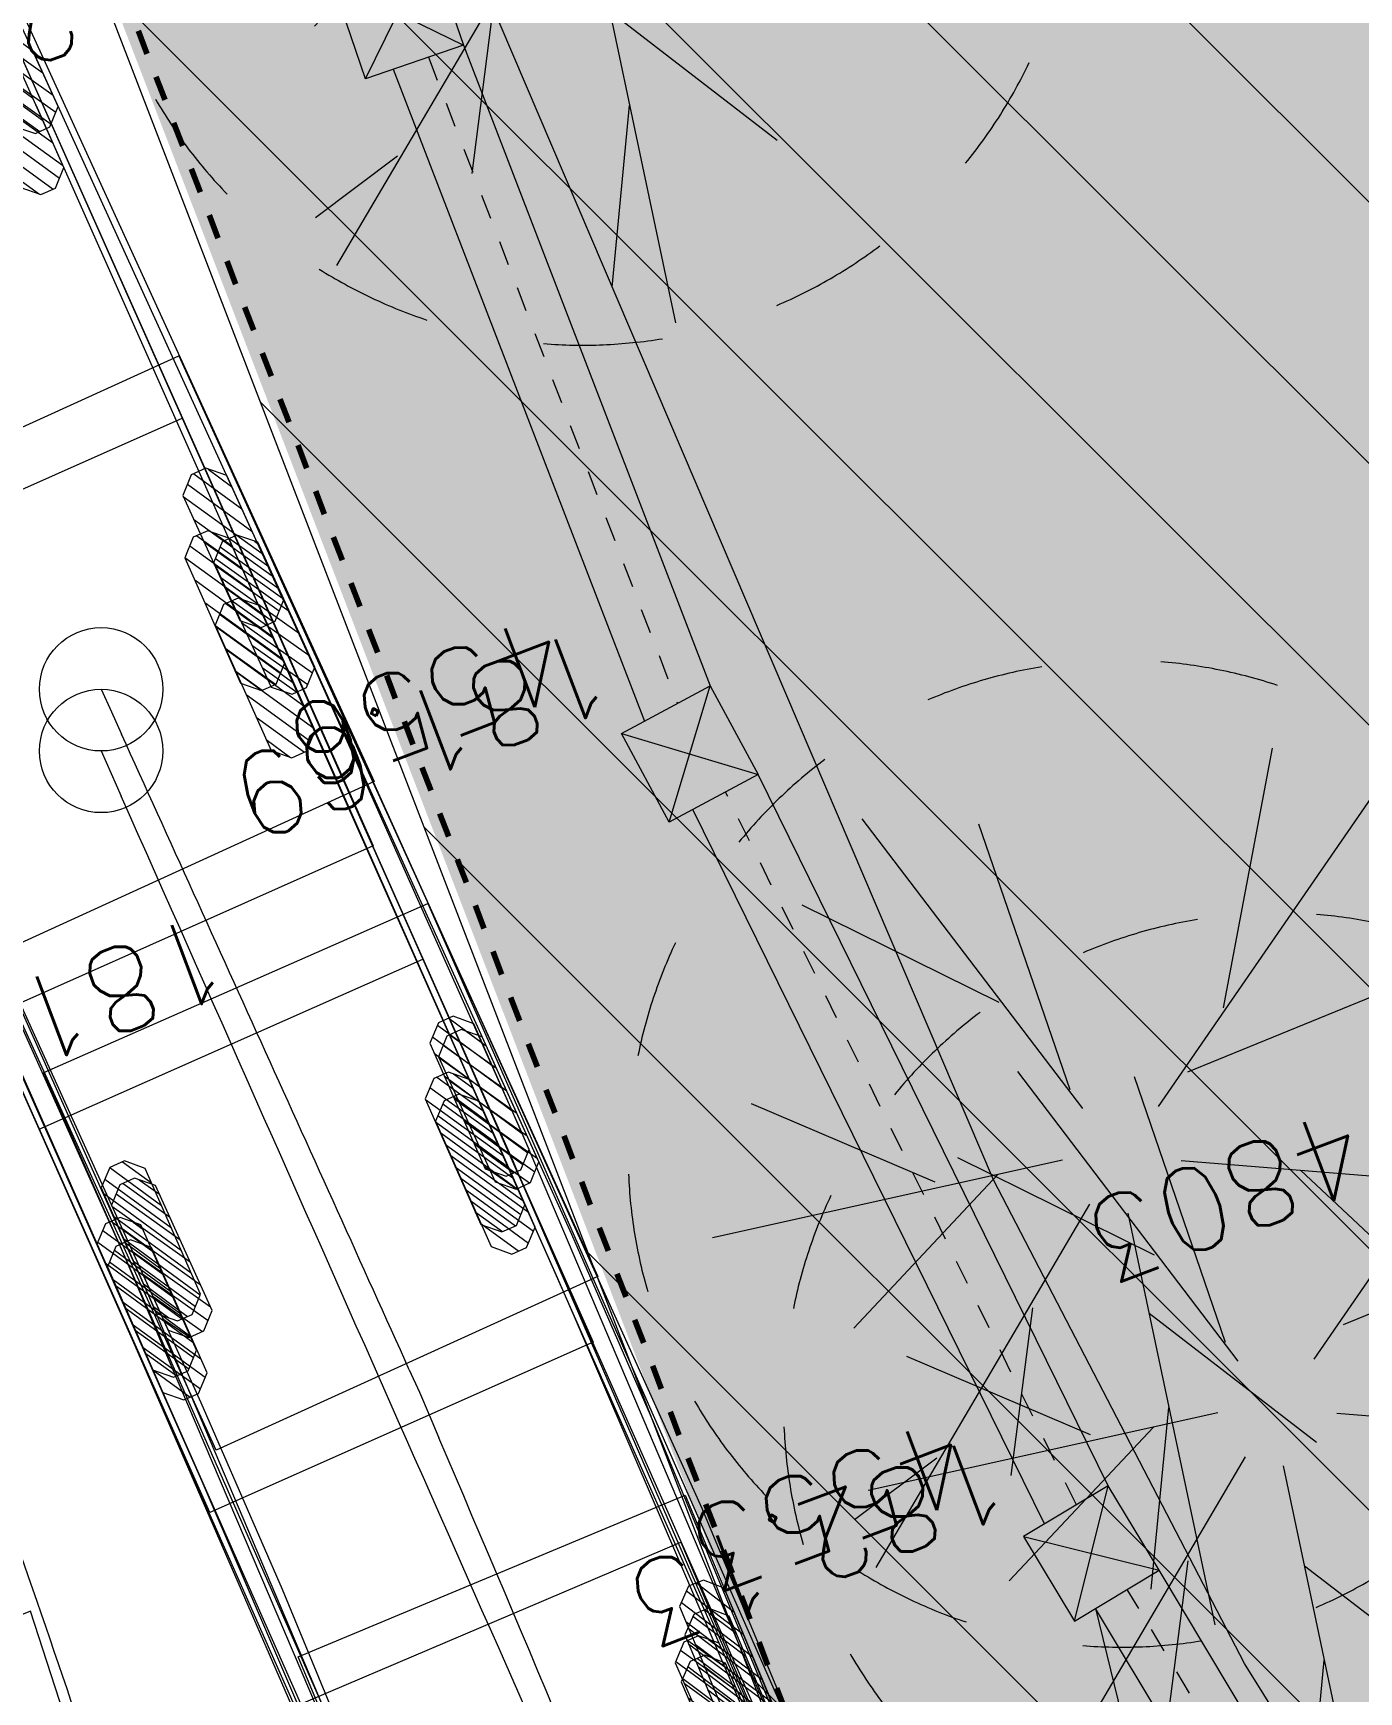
# Model space of a CAD drawing. Header units: metres. Extents: x 1838950 to 1842843, y 5171318 to 5174224.
# Drawn here: x 1841222.59 to 1841227.96, y 5171624.03 to 5171630.76 of the extents above; entities that cross this region are included whole.
import ezdxf

# ---------------------------------------------------------------- set-up
doc = ezdxf.new("R2010")
doc.units = ezdxf.units.M
doc.header["$LTSCALE"] = 0.0254
doc.header["$PDMODE"] = 1
doc.header["$PDSIZE"] = -2
doc.linetypes.add('L1', pattern=[3.937007991347726, 2.362204818275031, -1.574803173072695])
doc.linetypes.add('L16', pattern=[1.476378011421895, 1.181102409137516, -0.295275602284379])
doc.layers.get('0').update_dxf_attribs({"lineweight": 18})
for name, color, linetype, lineweight in [('Fond topo - BAT_ANN', 8, 'Continuous', 18), ('Fond topo - CLO_MUR', 8, 'Continuous', 18), ('Fond topo - ESPACE_VEGETALISE', 8, 'Continuous', 18), ('Fond topo - ESPACE_VEGETALISE_SHAD', 8, 'Continuous', 18), ('Fond topo - N', 8, 'Continuous', 15), ('Fond topo - P', 8, 'Continuous', 50), ('Fond topo - VEG', 8, 'Continuous', 18), ('Fond topo - Z_500', 8, 'Continuous', 9), ('Giration - Epures de giration', 7, 'Continuous', 5), ('Général', 7, 'Continuous', 5), ('SA - bordure', 7, 'Continuous', 18)]:
    doc.layers.add(name, color=color, linetype=linetype, lineweight=lineweight)
for name, color, linetype, lineweight, true_color in [('SA - EBC', 7, 'Continuous', 18, 0x4f7f3f), ('SA - EVMV', 7, 'Continuous', 18, 0x7ca500), ('SA - Limite terrain', 1, 'Continuous', 18, 0xff0000), ('SA - trame EVMV', 1, 'Continuous', 18, 0xff0000)]:
    doc.layers.add(name, color=color, linetype=linetype, lineweight=lineweight, true_color=true_color)
doc.styles.add('Simplex', font='simplex_.ttf')
pattern_1 = [(30, (0, 0), (-0.0250000005, 0.04330127105524734), [])]

# ---------------------------------------------------------------- blocks, each defined once
blk = doc.blocks.new('PTOPO-4')
at = {"color": 7, "linetype": 'Continuous', "lineweight": 5, "transparency": 33554687}
blk.add_point((0, 0), dxfattribs=at)
at = {"layer": 'Général', "color": 0, "flags": 1}
for tag in ['ALT', 'MAT']:
    blk.add_attdef(tag, (0, 0), '', height=0.00018, dxfattribs=at)
blk = doc.blocks.new('VEG12A-4')
at = {"color": 7}
for p, q in [((0.01815258799999997, 0.057406781), (0.100441039, 0.47293725)), ((0.05749608, 0.253444298), (0.145517598, 0.414706841)), ((0.037902722, 0.15845596), (-0.06593155700000003, 0.344147082)), ((-0.158788295, 0.086017079), (-0.245985314, 0.284587218)), ((0.04981112299999996, 0.033821695), (0.391570728, 0.285894318)), ((0.143890955, 0.107467204), (0.230033352, 0.253971609)), ((0.2917471699999999, 0.208620217), (0.392372872, 0.233301274)), ((-0.05229389700000003, 0.02983962500000001), (-0.383643778, 0.204631851)), ((-0.25001839, 0.135126714), (-0.3755999820000001, 0.091127132)), ((0.122915307, -0.02992704099999999), (0.317230371, 0.05540147100000001)), ((-0.05265807700000003, -0.029192154), (-0.412380265, -0.256628677)), ((0.057557527, -0.01766878999999999), (0.411943876, -0.08413611500000001)), ((-0.09359106700000003, -0.049762263), (-0.2956446150000001, -0.04653133200000001)), ((0.184132294, -0.04763066399999999), (0.323120213, -0.192805613)), ((0.01825986499999999, -0.057372749), (0.107637982, -0.4128258760000001)), ((0.02259491799999996, -0.07955337300000001), (0.001649748999999978, -0.36183712)), ((-0.151821475, -0.09483882200000002), (-0.2999525240000001, -0.315936062)), ((0.05371548199999998, -0.188497704), (0.197263789, -0.356749422))]:
    blk.add_line(p, q, dxfattribs=at)
at = {"flags": 128}
for points in [[(3.043137432816821e-17, 0.496982058, 0.03021681331606497), (-0.05990456768656409, 0.4933584992114772, 0.03021681331606474), (-0.1189355918750519, 0.4825406624930654)], [(0.2309590808170532, 0.4400557566514239, 0.03021681347407047), (0.1762322685000223, 0.4646862958096047, 0.03021681347407024), (0.1189355928177799, 0.4825406622607038)], [(-0.2309590800330208, 0.4400557570629159, 0.0302168135617872), (-0.282317989010383, 0.409008213921247, 0.03021681356178674), (-0.3295600658793145, 0.3719964098637744)], [(0.4090082134840065, 0.2823179896438354, 0.03021681132010079), (0.3719964123057534, 0.3295600631228899, 0.03021681132009987), (0.329560066439583, 0.3719964093674199)], [(-0.4090082131613089, 0.2823179901113435, 0.03021681376649285), (-0.440055756630167, 0.2309590808575548, 0.03021681376649354), (-0.4646862959993339, 0.1762322679997473)], [(0.4933584991854287, 0.05990456790109354, 0.03021681336112873), (0.4825406624199288, 0.118935592171779, 0.03021681336112942), (0.4646862961250786, 0.176232267668186)], [(-0.4933584991708997, 0.05990456802075073, 0.03021681348556204), (-0.496982058, 1.13686837721616e-16, 0.03021681348556204), (-0.4933584991708997, -0.0599045680207506)], [(0.4646862957935172, -0.1762322685424415, 0.03021681359651776), (0.4825406623080468, -0.118935592625702, 0.03021681359651753), (0.4933584991854287, -0.05990456790109348)], [(-0.4646862956677726, -0.1762322688740026, 0.03021681353110428), (-0.4400557564129053, -0.2309590812715125, 0.03021681353110474), (-0.409008213161309, -0.2823179901113434)], [(0.329560066439583, -0.3719964093674198, 0.0302168113201001), (0.3719964123057536, -0.3295600631228898, 0.03021681132009987), (0.4090082134840066, -0.2823179896438353)], [(-0.3295600658793147, -0.3719964098637742, 0.03021681356178674), (-0.2823179890103831, -0.409008213921247, 0.03021681356178674), (-0.2309590800330209, -0.4400557570629159)], [(0.1189355928177799, -0.4825406622607038, 0.03021681347407024), (0.1762322685000223, -0.4646862958096046, 0.0302168134740707), (0.2309590808170533, -0.4400557566514239)], [(-0.1189355918750518, -0.4825406624930654, 0.03021681331606428), (-0.05990456768656426, -0.4933584992114772, 0.03021681331606451), (-9.129412298450463e-17, -0.496982058)]]:
    blk.add_lwpolyline(points, format="xyb", dxfattribs=at)
blk = doc.blocks.new('MENSURA_ASTRA_%Giration - Epures de girationFrance (FR)Voiture-4')
at = {"layer": 'Giration - Epures de giration', "linetype": 'Continuous', "lineweight": 5, "true_color": 0xffff00}
h = blk.add_hatch(dxfattribs=at)
h.set_pattern_fill('_USER', color=2, style=0, pattern_type=2)
h.set_pattern_definition(pattern_1)
h.paths.add_polyline_path([(-2.77825, 0.6300000000000001), (-2.22175, 0.6300000000000001), (-2.159916667, 0.6950000000000001), (-2.159916667, 0.7600000000000001), (-2.22175, 0.8250000000000001), (-2.77825, 0.8250000000000001), (-2.840083333, 0.7600000000000001), (-2.840083333, 0.6950000000000001)])
h = blk.add_hatch(dxfattribs=at)
h.set_pattern_fill('_USER', color=2, style=0, pattern_type=2)
h.set_pattern_definition(pattern_1)
h.paths.add_polyline_path([(-0.2782499999999999, 0.6300000000000001), (0.2782499999999999, 0.6300000000000001), (0.3400833329999999, 0.6950000000000001), (0.3400833329999999, 0.7600000000000001), (0.2782499999999999, 0.8250000000000001), (-0.2782499999999999, 0.8250000000000001), (-0.3400833329999999, 0.7600000000000001), (-0.3400833329999999, 0.6950000000000001)])
h = blk.add_hatch(dxfattribs=at)
h.set_pattern_fill('_USER', color=2, style=0, pattern_type=2)
h.set_pattern_definition(pattern_1)
h.paths.add_polyline_path([(-2.77825, -0.825), (-2.22175, -0.825), (-2.159916667, -0.76), (-2.159916667, -0.6950000000000001), (-2.22175, -0.6299999999999999), (-2.77825, -0.6299999999999999), (-2.840083333, -0.6950000000000001), (-2.840083333, -0.76)])
h = blk.add_hatch(dxfattribs=at)
h.set_pattern_fill('_USER', color=2, style=0, pattern_type=2)
h.set_pattern_definition(pattern_1)
h.paths.add_polyline_path([(-0.2782499999999999, -0.825), (0.2782499999999999, -0.825), (0.3400833329999999, -0.76), (0.3400833329999999, -0.6950000000000001), (0.2782499999999999, -0.6299999999999999), (-0.2782499999999999, -0.6299999999999999), (-0.3400833329999999, -0.6950000000000001), (-0.3400833329999999, -0.76)])
at = {"layer": 'Giration - Epures de giration', "color": 7, "linetype": 'Continuous', "lineweight": 5, "flags": 128}
for points in [[(-3.3, 0.8500000000000001), (0.8000000000000003, 0.8500000000000001), (0.8000000000000003, -0.8500000000000001), (-3.3, -0.8500000000000001)], [(-2.77825, 0.6300000000000001), (-2.22175, 0.6300000000000001), (-2.159916667, 0.6950000000000001), (-2.159916667, 0.7600000000000001), (-2.22175, 0.8250000000000001), (-2.77825, 0.8250000000000001), (-2.840083333, 0.7600000000000001), (-2.840083333, 0.6950000000000001)], [(-0.2782499999999999, 0.6300000000000001), (0.2782499999999999, 0.6300000000000001), (0.3400833329999999, 0.6950000000000001), (0.3400833329999999, 0.7600000000000001), (0.2782499999999999, 0.8250000000000001), (-0.2782499999999999, 0.8250000000000001), (-0.3400833329999999, 0.7600000000000001), (-0.3400833329999999, 0.6950000000000001)], [(-2.77825, -0.825), (-2.22175, -0.825), (-2.159916667, -0.76), (-2.159916667, -0.6950000000000001), (-2.22175, -0.6299999999999999), (-2.77825, -0.6299999999999999), (-2.840083333, -0.6950000000000001), (-2.840083333, -0.76)], [(-0.2782499999999999, -0.825), (0.2782499999999999, -0.825), (0.3400833329999999, -0.76), (0.3400833329999999, -0.6950000000000001), (0.2782499999999999, -0.6299999999999999), (-0.2782499999999999, -0.6299999999999999), (-0.3400833329999999, -0.6950000000000001), (-0.3400833329999999, -0.76)]]:
    blk.add_lwpolyline(points, close=True, dxfattribs=at)
blk = doc.blocks.new('MENSURA_ASTRA_%Giration - Epures de girationFrance (FR)Voitur-2-4')
at = {"layer": 'Giration - Epures de giration', "linetype": 'Continuous', "lineweight": 5, "true_color": 0xffff00}
h = blk.add_hatch(dxfattribs=at)
h.set_pattern_fill('_USER', color=2, style=0, pattern_type=2)
h.set_pattern_definition(pattern_1)
h.paths.add_polyline_path([(-2.77825, 0.6300000000000001), (-2.22175, 0.6300000000000001), (-2.159916667, 0.6950000000000001), (-2.159916667, 0.7600000000000001), (-2.22175, 0.8250000000000001), (-2.77825, 0.8250000000000001), (-2.840083333, 0.7600000000000001), (-2.840083333, 0.6950000000000001)])
h = blk.add_hatch(dxfattribs=at)
h.set_pattern_fill('_USER', color=2, angle=359.9171352386474, style=0, pattern_type=2)
h.set_pattern_definition([(389.9171352386475, (0, 0.7275), (-0.0249373493531869, 0.04333738233023668), [])])
h.paths.add_polyline_path([(-0.27839072, 0.6304025270000001), (0.278108698, 0.629597677), (0.340035973, 0.6945081820000001), (0.340129981, 0.7595081140000001), (0.27839072, 0.8245974730000001), (-0.278108698, 0.825402323), (-0.340035973, 0.7604918180000001), (-0.340129981, 0.6954918860000001)])
h = blk.add_hatch(dxfattribs=at)
h.set_pattern_fill('_USER', color=2, style=0, pattern_type=2)
h.set_pattern_definition(pattern_1)
h.paths.add_polyline_path([(-2.77825, -0.825), (-2.22175, -0.825), (-2.159916667, -0.76), (-2.159916667, -0.6950000000000001), (-2.22175, -0.6299999999999999), (-2.77825, -0.6299999999999999), (-2.840083333, -0.6950000000000001), (-2.840083333, -0.76)])
h = blk.add_hatch(dxfattribs=at)
h.set_pattern_fill('_USER', color=2, angle=359.9171352386474, style=0, pattern_type=2)
h.set_pattern_definition([(389.9171352386475, (0, -0.7275), (-0.0249373493531869, 0.04333738233023668), [])])
h.paths.add_polyline_path([(-0.27839072, -0.8245974730000001), (0.278108698, -0.825402323), (0.340035973, -0.760491818), (0.340129981, -0.6954918860000001), (0.27839072, -0.630402527), (-0.278108698, -0.629597677), (-0.340035973, -0.6945081820000001), (-0.340129981, -0.759508114)])
at = {"layer": 'Giration - Epures de giration', "color": 7, "linetype": 'Continuous', "lineweight": 5, "flags": 128}
for points in [[(-3.3, 0.8500000000000001), (0.8000000000000003, 0.8500000000000001), (0.8000000000000003, -0.8500000000000001), (-3.3, -0.8500000000000001)], [(-2.77825, 0.6300000000000001), (-2.22175, 0.6300000000000001), (-2.159916667, 0.6950000000000001), (-2.159916667, 0.7600000000000001), (-2.22175, 0.8250000000000001), (-2.77825, 0.8250000000000001), (-2.840083333, 0.7600000000000001), (-2.840083333, 0.6950000000000001)], [(-0.27839072, 0.6304025270000001), (0.278108698, 0.629597677), (0.340035973, 0.6945081820000001), (0.340129981, 0.7595081140000001), (0.27839072, 0.8245974730000001), (-0.278108698, 0.825402323), (-0.340035973, 0.7604918180000001), (-0.340129981, 0.6954918860000001)], [(-2.77825, -0.825), (-2.22175, -0.825), (-2.159916667, -0.76), (-2.159916667, -0.6950000000000001), (-2.22175, -0.6299999999999999), (-2.77825, -0.6299999999999999), (-2.840083333, -0.6950000000000001), (-2.840083333, -0.76)], [(-0.27839072, -0.8245974730000001), (0.278108698, -0.825402323), (0.340035973, -0.760491818), (0.340129981, -0.6954918860000001), (0.27839072, -0.630402527), (-0.278108698, -0.629597677), (-0.340035973, -0.6945081820000001), (-0.340129981, -0.759508114)]]:
    blk.add_lwpolyline(points, close=True, dxfattribs=at)
blk = doc.blocks.new('MENSURA_ASTRA_%Giration - Epures de girationFrance (FR)Voitur-3-4')
at = {"layer": 'Giration - Epures de giration', "linetype": 'Continuous', "lineweight": 5, "true_color": 0xffff00}
h = blk.add_hatch(dxfattribs=at)
h.set_pattern_fill('_USER', color=2, style=0, pattern_type=2)
h.set_pattern_definition(pattern_1)
h.paths.add_polyline_path([(-2.77825, 0.6300000000000001), (-2.22175, 0.6300000000000001), (-2.159916667, 0.6950000000000001), (-2.159916667, 0.7600000000000001), (-2.22175, 0.8250000000000001), (-2.77825, 0.8250000000000001), (-2.840083333, 0.7600000000000001), (-2.840083333, 0.6950000000000001)])
h = blk.add_hatch(dxfattribs=at)
h.set_pattern_fill('_USER', color=2, angle=358.3672542572022, style=0, pattern_type=2)
h.set_pattern_definition([(388.3672542572021, (-2.273736754432321e-16, 0.7275), (-0.02375607016327574, 0.04399601380122433), [])])
h.paths.add_polyline_path([(-0.2809150910000002, 0.6379677460000001), (0.2753589669999998, 0.622111426), (0.3390192359999999, 0.6853232210000001), (0.3408712779999998, 0.7502968310000001), (0.2809150909999998, 0.8170322540000001), (-0.2753589670000003, 0.832888574), (-0.3390192359999999, 0.7696767790000001), (-0.3408712780000003, 0.7047031690000001)])
h = blk.add_hatch(dxfattribs=at)
h.set_pattern_fill('_USER', color=2, style=0, pattern_type=2)
h.set_pattern_definition(pattern_1)
h.paths.add_polyline_path([(-2.77825, -0.825), (-2.22175, -0.825), (-2.159916667, -0.76), (-2.159916667, -0.6950000000000001), (-2.22175, -0.6299999999999999), (-2.77825, -0.6299999999999999), (-2.840083333, -0.6950000000000001), (-2.840083333, -0.76)])
h = blk.add_hatch(dxfattribs=at)
h.set_pattern_fill('_USER', color=2, angle=358.3672542572022, style=0, pattern_type=2)
h.set_pattern_definition([(388.3672542572021, (-2.273736754432321e-16, -0.7275), (-0.02375607016327574, 0.04399601380122433), [])])
h.paths.add_polyline_path([(-0.2809150910000002, -0.8170322540000001), (0.2753589669999998, -0.832888574), (0.3390192359999999, -0.7696767790000001), (0.3408712779999998, -0.7047031690000001), (0.2809150909999998, -0.637967746), (-0.2753589670000003, -0.622111426), (-0.3390192359999999, -0.685323221), (-0.3408712780000003, -0.750296831)])
at = {"layer": 'Giration - Epures de giration', "color": 7, "linetype": 'Continuous', "lineweight": 5, "flags": 128}
for points in [[(-3.3, 0.8500000000000001), (0.8000000000000003, 0.8500000000000001), (0.8000000000000003, -0.8500000000000001), (-3.3, -0.8500000000000001)], [(-2.77825, 0.6300000000000001), (-2.22175, 0.6300000000000001), (-2.159916667, 0.6950000000000001), (-2.159916667, 0.7600000000000001), (-2.22175, 0.8250000000000001), (-2.77825, 0.8250000000000001), (-2.840083333, 0.7600000000000001), (-2.840083333, 0.6950000000000001)], [(-0.2809150910000002, 0.6379677460000001), (0.2753589669999998, 0.622111426), (0.3390192359999999, 0.6853232210000001), (0.3408712779999998, 0.7502968310000001), (0.2809150909999998, 0.8170322540000001), (-0.2753589670000003, 0.832888574), (-0.3390192359999999, 0.7696767790000001), (-0.3408712780000003, 0.7047031690000001)], [(-2.77825, -0.825), (-2.22175, -0.825), (-2.159916667, -0.76), (-2.159916667, -0.6950000000000001), (-2.22175, -0.6299999999999999), (-2.77825, -0.6299999999999999), (-2.840083333, -0.6950000000000001), (-2.840083333, -0.76)], [(-0.2809150910000002, -0.8170322540000001), (0.2753589669999998, -0.832888574), (0.3390192359999999, -0.7696767790000001), (0.3408712779999998, -0.7047031690000001), (0.2809150909999998, -0.637967746), (-0.2753589670000003, -0.622111426), (-0.3390192359999999, -0.685323221), (-0.3408712780000003, -0.750296831)]]:
    blk.add_lwpolyline(points, close=True, dxfattribs=at)
blk = doc.blocks.new('MENSURA_ASTRA_vl-4')
at = {"layer": 'Giration - Epures de giration', "color": 96, "linetype": 'Continuous', "lineweight": 5, "true_color": 0x008000, "flags": 128}
for points in [[(-0.5672718449999956, 3.360164080999995), (1.669750094999996, -1.664994587999987), (1.708118881000002, -1.759007947999998), (2.896859976000007, -4.501641925999997)], [(-2.119979072999995, 2.667993390999996), (0.07276902500000142, -2.264572296999992), (1.252063185000006, -4.974842640000003)]]:
    blk.add_lwpolyline(points, dxfattribs=at)
at = {"layer": 'Giration - Epures de giration', "color": 1, "linetype": 'Continuous', "lineweight": 5, "true_color": 0xff0000, "flags": 128}
for points in [[(-0.2643783909999911, 2.619299347000007), (1.847237987, -2.135055152000001), (1.917003353000007, -2.292722806999998), (3.028269020000007, -4.883760655999999)], [(-1.771417759000004, 1.947486617000002), (0.3384133150000125, -2.802848613999988), (0.4081182870000048, -2.960379797000001), (1.503491428000008, -5.514278932000001)]]:
    blk.add_lwpolyline(points, dxfattribs=at)
at = {"layer": 'Giration - Epures de giration', "color": 7, "linetype": 'Continuous', "lineweight": 5, "flags": 128}
for points in [[(0.7535196840000136, 0.3359063650000025), (2.859046262000004, -4.421153141000002)], [(-0.7535196839999989, -0.335906364999988), (1.350221590000001, -5.088946603000004)]]:
    blk.add_lwpolyline(points, dxfattribs=at)
at = {"layer": 'Giration - Epures de giration', "color": 6, "linetype": 'Continuous', "lineweight": 5, "true_color": 0xff00ff, "flags": 128}
blk.add_lwpolyline([(0, 0), (0.04064762100001099, -0.09136613700000452), (0.08122428700000456, -0.1827638080000033)], dxfattribs=at)
blk.add_lwpolyline([(2.254832522347802, -5.09574986584636, 0.000352462548907637), (1.16976004846122, -2.638490721354905, 0.000352462548907637), (0.08122428695345298, -0.1827638080203906)], format="xyb", dxfattribs=at)
at = {"layer": 'Giration - Epures de giration', "color": 7, "linetype": 'Continuous', "lineweight": 5}
blk.add_circle((0, 0), 0.25, dxfattribs=at)
at = {"layer": 'Giration - Epures de giration'}
for name, p, rotation in [('MENSURA_ASTRA_%Giration - Epures de girationFrance (FR)Voiture-4', (0, 0), 294.0265065837565), ('MENSURA_ASTRA_%Giration - Epures de girationFrance (FR)Voitur-2-4', (0.8920279600000072, -2.011040910000006), 293.9630903137811), ('MENSURA_ASTRA_%Giration - Epures de girationFrance (FR)Voitur-2-4', (1.862458408000009, -4.206095388000008), 293.8917232876113), ('MENSURA_ASTRA_%Giration - Epures de girationFrance (FR)Voitur-3-4', (2.858958701000006, -6.577213596000007), 293.0502742483554)]:
    blk.add_blockref(name, p, dxfattribs=dict(at, rotation=rotation))
blk = doc.blocks.new('MENSURA_ASTRA_%Giration - Epures de girationFrance (FR)Voitu-10-4')
at = {"layer": 'Giration - Epures de giration', "linetype": 'Continuous', "lineweight": 5, "true_color": 0xffff00}
h = blk.add_hatch(dxfattribs=at)
h.set_pattern_fill('_USER', color=2, style=0, pattern_type=2)
h.set_pattern_definition(pattern_1)
h.paths.add_polyline_path([(-2.77825, 0.6300000000000001), (-2.22175, 0.6300000000000001), (-2.159916667, 0.6950000000000001), (-2.159916667, 0.7600000000000001), (-2.22175, 0.8250000000000001), (-2.77825, 0.8250000000000001), (-2.840083333, 0.7600000000000001), (-2.840083333, 0.6950000000000001)])
h = blk.add_hatch(dxfattribs=at)
h.set_pattern_fill('_USER', color=2, angle=358.83988571167, style=0, pattern_type=2)
h.set_pattern_definition([(388.8398857116699, (-2.273736754432321e-16, 0.7275000000000001), (-0.02411817982332521, 0.04379855593521036), [])])
h.paths.add_polyline_path([(-0.2801669920000003, 0.635653558), (0.2762189359999998, 0.6243864140000001), (0.339355614, 0.6881211850000001), (0.3406716319999998, 0.753107861), (0.2801669919999998, 0.8193464420000001), (-0.2762189360000002, 0.8306135860000001), (-0.339355614, 0.7668788150000001), (-0.3406716320000003, 0.7018921390000001)])
h = blk.add_hatch(dxfattribs=at)
h.set_pattern_fill('_USER', color=2, style=0, pattern_type=2)
h.set_pattern_definition(pattern_1)
h.paths.add_polyline_path([(-2.77825, -0.825), (-2.22175, -0.825), (-2.159916667, -0.76), (-2.159916667, -0.6950000000000001), (-2.22175, -0.6299999999999999), (-2.77825, -0.6299999999999999), (-2.840083333, -0.6950000000000001), (-2.840083333, -0.76)])
h = blk.add_hatch(dxfattribs=at)
h.set_pattern_fill('_USER', color=2, angle=358.83988571167, style=0, pattern_type=2)
h.set_pattern_definition([(388.8398857116699, (-2.273736754432321e-16, -0.7275), (-0.02411817982332521, 0.04379855593521036), [])])
h.paths.add_polyline_path([(-0.2801669920000003, -0.8193464420000001), (0.2762189359999998, -0.8306135860000001), (0.339355614, -0.7668788150000001), (0.3406716319999998, -0.7018921389999999), (0.2801669919999998, -0.635653558), (-0.2762189360000002, -0.624386414), (-0.339355614, -0.688121185), (-0.3406716320000003, -0.7531078609999999)])
at = {"layer": 'Giration - Epures de giration', "color": 7, "linetype": 'Continuous', "lineweight": 5, "flags": 128}
for points in [[(-3.3, 0.8500000000000001), (0.8000000000000003, 0.8500000000000001), (0.8000000000000003, -0.8500000000000001), (-3.3, -0.8500000000000001)], [(-2.77825, 0.6300000000000001), (-2.22175, 0.6300000000000001), (-2.159916667, 0.6950000000000001), (-2.159916667, 0.7600000000000001), (-2.22175, 0.8250000000000001), (-2.77825, 0.8250000000000001), (-2.840083333, 0.7600000000000001), (-2.840083333, 0.6950000000000001)], [(-0.2801669920000003, 0.635653558), (0.2762189359999998, 0.6243864140000001), (0.339355614, 0.6881211850000001), (0.3406716319999998, 0.753107861), (0.2801669919999998, 0.8193464420000001), (-0.2762189360000002, 0.8306135860000001), (-0.339355614, 0.7668788150000001), (-0.3406716320000003, 0.7018921390000001)], [(-2.77825, -0.825), (-2.22175, -0.825), (-2.159916667, -0.76), (-2.159916667, -0.6950000000000001), (-2.22175, -0.6299999999999999), (-2.77825, -0.6299999999999999), (-2.840083333, -0.6950000000000001), (-2.840083333, -0.76)], [(-0.2801669920000003, -0.8193464420000001), (0.2762189359999998, -0.8306135860000001), (0.339355614, -0.7668788150000001), (0.3406716319999998, -0.7018921389999999), (0.2801669919999998, -0.635653558), (-0.2762189360000002, -0.624386414), (-0.339355614, -0.688121185), (-0.3406716320000003, -0.7531078609999999)]]:
    blk.add_lwpolyline(points, close=True, dxfattribs=at)
blk = doc.blocks.new('MENSURA_ASTRA_vl1-4')
at = {"layer": 'Giration - Epures de giration', "color": 96, "linetype": 'Continuous', "lineweight": 5, "true_color": 0x008000, "flags": 128}
for points in [[(-0.599638506999996, 3.354539261999991), (0.689792093000011, 0.5354314900000027), (2.433916293000017, -3.319697264999995), (2.975347349000003, -4.620685264)], [(-2.145600842999993, 2.647432155999995), (-0.9007716489999875, -0.08014011399999435), (0.0896556270000001, -2.285565719999999), (1.334866700000013, -5.211117327), (1.399766436000005, -5.368974208999993), (2.205235486999998, -7.400558963000003), (2.741491815000001, -8.882251552999994), (2.932300959, -9.441452514000003), (3.322143238000019, -10.679979928), (3.487800822000005, -11.37400871000001), (3.577973224000001, -12.02336439800001), (3.589264366000017, -12.471339943), (3.551841355000011, -12.87621417999999), (3.466126944999997, -13.255308177), (3.332957815000002, -13.618053488), (3.155090087000004, -13.95719060700001), (2.935682768999992, -14.267550315), (2.678593378000005, -14.544264128), (2.388342568000007, -14.782890137), (2.070057505000004, -14.979528659), (1.726715584000005, -15.13238866), (1.366042954999997, -15.238129572), (0.9960606860000116, -15.294249104), (-2.566230356999993, -15.359869176)]]:
    blk.add_lwpolyline(points, dxfattribs=at)
at = {"layer": 'Giration - Epures de giration', "color": 1, "linetype": 'Continuous', "lineweight": 5, "true_color": 0xff0000, "flags": 128}
for points in [[(-0.2896169629999931, 2.616628940999988), (0.872322382000013, 0.06667731600000115), (1.703426640000005, -1.794789489000002), (2.959647026000006, -4.758128328000006)], [(-1.790109817000004, 1.930319103000002), (-0.6300078619999986, -0.6156010980000137), (0.1923736560000107, -2.457525393000004), (1.433534853999998, -5.385409477999987)]]:
    blk.add_lwpolyline(points, dxfattribs=at)
at = {"layer": 'Giration - Epures de giration', "color": 7, "linetype": 'Continuous', "lineweight": 5, "flags": 128}
for points in [[(0.7502464270000055, 0.3431549190000078), (1.906077556000004, -2.209580631000005), (2.238540964000014, -2.971999145000009), (3.467393284999998, -5.947262080000001)], [(-0.7502464269999909, -0.3431549189999932), (0.4037473120000068, -2.89185904499999), (0.7332625359999947, -3.647748250999997), (1.946855014999994, -6.587936234000008)]]:
    blk.add_lwpolyline(points, dxfattribs=at)
at = {"layer": 'Giration - Epures de giration', "color": 6, "linetype": 'Continuous', "lineweight": 5, "true_color": 0xff00ff, "flags": 128}
for points in [[(0, 0), (0.0414584990000003, -0.0910010600000096), (0.0827756320000044, -0.1820663910000003)], [(1.248730278999996, -2.758765643999999), (1.289829813000004, -2.849929388999997), (1.329552622000017, -2.941701379000006), (1.367836589000013, -3.034082850999999)]]:
    blk.add_lwpolyline(points, dxfattribs=at)
for points in [[(1.24873027909582, -2.758765643956663, 0.0003503694988986646), (0.6666557527398187, -1.4700075023588, 0.00035036949887886), (0.08277563251613174, -0.1820663907657727)], [(3.428480492961171, -8.114040369014889, 0.005059404118648497), (2.423860756889704, -5.563635712872838, 0.005059404118643011), (1.36783658901116, -3.034082850995204)]]:
    blk.add_lwpolyline(points, format="xyb", dxfattribs=at)
at = {"layer": 'Giration - Epures de giration', "color": 7, "linetype": 'Continuous', "lineweight": 5}
blk.add_circle((0, 0), 0.25, dxfattribs=at)
at = {"layer": 'Giration - Epures de giration'}
for name, p, rotation in [('MENSURA_ASTRA_%Giration - Epures de girationFrance (FR)Voiture-4', (0, 0), 294.5788641786917), ('MENSURA_ASTRA_%Giration - Epures de girationFrance (FR)Voitur-2-4', (0.9080380350000041, -2.003862425000008), 294.4585714278947), ('MENSURA_ASTRA_%Giration - Epures de girationFrance (FR)Voitu-10-4', (1.875035417000006, -4.231052550000001), 293.764673753064), ('MENSURA_ASTRA_%Giration - Epures de girationFrance (FR)Voitu-10-4', (2.85485386900001, -6.639319238000013), 292.6802657133929)]:
    blk.add_blockref(name, p, dxfattribs=dict(at, rotation=rotation))

msp = doc.modelspace()

# ---------------------------------------------------------------- hatches: boundary and pattern name
at = {"layer": 'Fond topo - ESPACE_VEGETALISE_SHAD', "linetype": 'Continuous', "lineweight": 0, "true_color": 0xdfff7f}
msp.add_hatch(color=61, dxfattribs=at).paths.add_polyline_path([(1841232.10032937, 5171595.310436282), (1841220.654216688, 5171608.362763925), (1841224.797683749, 5171616.913786789), (1841225.883699015, 5171621.166336916), (1841225.780264677, 5171623.445054661), (1841220.763148924, 5171636.47813852), (1841217.227290762, 5171653.9118916), (1841227.957705082, 5171662.035433868), (1841232.49447492, 5171646.753839028), (1841237.78353006, 5171631.228773018), (1841239.078414147, 5171627.818033985), (1841251.953878859, 5171630.12295262), (1841254.324476682, 5171622.8737457), (1841255.44828195, 5171619.176174557), (1841257.264298169, 5171612.956661249), (1841259.167365524, 5171606.121699405), (1841252.055606566, 5171603.313932203)])
at = {"layer": 'SA - EBC', "linetype": 'Continuous', "lineweight": 18, "true_color": 0x4f7f3f}
h = msp.add_hatch(dxfattribs=at)
h.set_pattern_fill('_USER_1', color=87, style=0, pattern_type=2)
h.set_pattern_definition([(45.00000000000001, (0, 0), (-0.5303300858899107, 0.5303300858899105), [])])
edge = h.paths.add_edge_path()
edge.add_line((1841240.534215609, 5171532.51668084), (1841223.858138249, 5171528.248089313))
edge.add_line((1841223.858138249, 5171528.248089313), (1841224.009688987, 5171523.73539138))
edge.add_line((1841224.009688987, 5171523.73539138), (1841215.546342507, 5171521.187503888))
edge.add_line((1841215.546342507, 5171521.187503888), (1841206.86716696, 5171520.730017656))
edge.add_line((1841206.86716696, 5171520.730017656), (1841199.287759439, 5171522.07874854))
edge.add_arc((1841206.607500541, 5171534.705501575), 14.5949820833549, 167.9104500640264, 239.8990884892259, ccw=False)
edge.add_arc((1841200.849863375, 5171535.938734734), 8.706752318882849, 105.0251177268749, 167.9104568037125, ccw=False)
edge.add_line((1841198.592703402, 5171544.34782296), (1841208.018698841, 5171546.088666764))
edge.add_arc((1841205.761731438, 5171570.991859182), 25.0052573356734, 275.178548480699, 313.6658814178179)
edge.add_arc((1841219.835919762, 5171556.246493625), 4.621229707938809, 313.6658768413456, 387.5572983336733)
edge.add_arc((1841201.355535824, 5171546.602716271), 25.4665417036145, 27.5572917939435, 48.87064440793324)
edge.add_arc((1841208.274178177, 5171554.525509461), 14.94806919420921, 48.87063797726594, 83.69688725867726)
edge.add_line((1841209.91530144, 5171569.383217462), (1841196.460534288, 5171570.747476793))
edge.add_line((1841196.460534288, 5171570.747476793), (1841184.638708494, 5171572.665601784))
edge.add_arc((1841187.972242902, 5171593.21090683), 20.81398594736895, 223.4731511925033, 260.78391034330167, ccw=False)
edge.add_line((1841172.867598773, 5171578.890580828), (1841170.874379259, 5171582.968831029))
edge.add_line((1841170.874379259, 5171582.968831029), (1841169.209556998, 5171588.233850682))
edge.add_line((1841169.209556998, 5171588.233850682), (1841165.841167251, 5171613.228251066))
edge.add_arc((1841162.446860688, 5171622.618776848), 9.985153554154966, 289.8729346517945, 384.68590240812)
edge.add_arc((1841186.664060936, 5171633.750225727), 16.66783768491843, 183.3505600410067, 204.6859013175991, ccw=False)
edge.add_arc((1841162.125794319, 5171632.313631411), 7.912445710702084, 3.350561019724299, 27.16191643513681)
edge.add_line((1841169.165655534, 5171635.92571546), (1841165.419335423, 5171643.526854962))
edge.add_line((1841165.419335423, 5171643.526854962), (1841173.007398279, 5171649.253046729))
edge.add_line((1841173.007398279, 5171649.253046729), (1841177.045641202, 5171643.717861466))
edge.add_line((1841177.045641202, 5171643.717861466), (1841174.916041368, 5171642.140335533))
edge.add_line((1841174.916041368, 5171642.140335533), (1841179.53667812, 5171635.904770111))
edge.add_arc((1841175.084940366, 5171632.605970869), 5.540762174908656, -8.917386711533311, 36.53895727751501, ccw=False)
edge.add_line((1841180.558730642, 5171631.747096322), (1841180.292239863, 5171622.575478945))
edge.add_line((1841180.292239863, 5171622.575478945), (1841180.777345353, 5171620.648469544))
edge.add_line((1841180.777345353, 5171620.648469544), (1841185.185041821, 5171612.577333153))
edge.add_line((1841185.185041821, 5171612.577333153), (1841196.958448788, 5171597.371079621))
edge.add_line((1841196.958448788, 5171597.371079621), (1841207.556498845, 5171599.214882497))
edge.add_arc((1841248.673109198, 5171626.804905819), 49.51550296456831, 213.8623585986882, 241.5537502729277)
edge.add_arc((1841288.10022855, 5171699.583314263), 132.2874455305119, 241.5537407517516, 243.8874454361257)
edge.add_line((1841229.875770191, 5171580.798295452), (1841223.375761495, 5171579.977371853))
edge.add_line((1841223.375761495, 5171579.977371853), (1841224.010747538, 5171569.376800517))
edge.add_line((1841224.010747538, 5171569.376800517), (1841231.451003406, 5171569.402713759))
edge.add_line((1841231.451003406, 5171569.402713759), (1841238.914390723, 5171543.82583856))
edge.add_line((1841238.914390723, 5171543.82583856), (1841240.955819755, 5171534.585757736))
edge.add_line((1841240.955819755, 5171534.585757736), (1841240.534215609, 5171532.51668084))
at = {"layer": 'SA - EVMV', "linetype": 'Continuous', "lineweight": 18, "true_color": 0x7ca500}
h = msp.add_hatch(dxfattribs=at)
h.set_pattern_fill('_USER_2', color=64, style=0, pattern_type=2)
h.set_pattern_definition([(-45, (0, 0), (0.5303300858899106, 0.5303300858899107), [])])
h.paths.add_polyline_path([(1841232.067241622, 5171595.272332677), (1841220.666335082, 5171608.273110469), (1841224.79754377, 5171616.798835282), (1841225.886648467, 5171621.063482813), (1841225.78250847, 5171623.357746649), (1841220.76398117, 5171636.394497316), (1841217.235207632, 5171653.793319252), (1841227.882984388, 5171661.854300121), (1841232.399489082, 5171646.640966125), (1841237.689142893, 5171631.11414282), (1841238.999056136, 5171627.663816823), (1841251.872538154, 5171629.968380525), (1841254.213159884, 5171622.810839469), (1841255.809964837, 5171617.566802841), (1841257.368091268, 5171612.158399719), (1841259.057482995, 5171606.072388623), (1841251.947510877, 5171603.245745037)])

# ---------------------------------------------------------------- linework, layer by layer
at = {"layer": 'Fond topo - BAT_ANN', "flags": 128}
for points in [[(1841225.03201436, 5171614.462075034, 0.005854659548846316), (1841224.702497894, 5171616.429214509, 0.00980719162455388), (1841224.469097, 5171617.596847001, 0.0003423365908844681), (1841223.989300901, 5171619.766978852, 0.006672756800894513), (1841223.963128003, 5171619.87794999, 0.005229129620851973), (1841223.796148248, 5171620.517406913, 0.003213093021230505), (1841223.506868999, 5171621.553342003, 0.007490264626217991), (1841223.075174161, 5171622.98060941, 0.00653376153954281), (1841222.534598, 5171624.602276, 0.008522392450489906), (1841222.091678882, 5171625.808637298, 0.008346471695355259), (1841221.598144, 5171627.024443001, 0.008864786906526858), (1841221.011552099, 5171628.337874585, 0.007165936425254218), (1841220.234219, 5171629.938519, 0.005738023395712719), (1841219.560713768, 5171631.238863409, 0.005957915614135794), (1841218.882943678, 5171632.475716092, 0.00946592178715514), (1841217.996007249, 5171633.982082336, 0.01024297452716505), (1841217.122118038, 5171635.340818726, 0.007285957977478109), (1841216.92002222, 5171635.63207096, 0.001156170486100389), (1841215.615609, 5171637.445777001, 0.01309865683616571), (1841215.210578451, 5171637.976360009, 0.006305609920859559), (1841214.327196, 5171639.044928), (1841212.094734593, 5171641.597929456), (1841208.569128354, 5171639.724878356)], [(1841224.919358, 5171614.461783), (1841224.521166, 5171617.032473001), (1841223.903855, 5171616.893454), (1841223.552650605, 5171616.814362452, -0.2569325159267455), (1841223.001543462, 5171619.05042225), (1841224.010932, 5171619.360585), (1841223.687232, 5171620.726947), (1841222.688306, 5171620.434528002, -0.2569323576154539), (1841222.054606258, 5171622.648598269), (1841223.011483, 5171623.021569001), (1841222.577312, 5171624.361402), (1841221.604207, 5171623.967114001, -0.2683078799215533), (1841220.7557995, 5171626.203097397), (1841221.714809, 5171626.606597998), (1841221.162134, 5171627.900847), (1841220.172363999, 5171627.484404, -0.2569323574069428), (1841219.176793, 5171629.561064999), (1841220.138345, 5171630.076175999), (1841219.485702, 5171631.311111), (1841218.52415, 5171630.796, -0.2700290899923213)]]:
    msp.add_lwpolyline(points, format="xyb", dxfattribs=at)
at = {"layer": 'Fond topo - CLO_MUR'}
for p, q in [((1841223.934386, 5171630.574842999), (1841224.195887002, 5171631.107376001)), ((1841223.79887, 5171630.971860001), (1841224.331403002, 5171630.710358998)), ((1841224.331403002, 5171630.710358998), (1841225.331668999, 5171628.113349001)), ((1841224.047274049, 5171630.613375696), (1841225.065380389, 5171627.970046475)), ((1841225.16553, 5171627.560042), (1841225.331668999, 5171628.113349001)), ((1841224.971946, 5171627.919764998), (1841225.525253, 5171627.753625996)), ((1841226.943830047, 5171624.870305835), (1841225.525253, 5171627.753625998)), ((1841226.685702333, 5171624.715394884), (1841225.260901202, 5171627.611365764)), ((1841226.806684836, 5171624.321496952), (1841226.943830047, 5171624.870305835)), ((1841226.600853, 5171624.664474), (1841227.149661884, 5171624.527328788)), ((1841228.431302211, 5171622.391734884), (1841227.149661884, 5171624.527328788)), ((1841228.174069426, 5171622.237361008), (1841226.892429098, 5171624.372954912))]:
    msp.add_line(p, q, dxfattribs=at)
at = {"layer": 'Fond topo - CLO_MUR', "linetype": 'L16'}
for p, q in [((1841224.189338525, 5171630.661867348), (1841225.198524694, 5171628.041697737)), ((1841226.81476619, 5171624.79285036), (1841225.393077101, 5171627.682495885)), ((1841228.302685818, 5171622.314547947), (1841227.021045491, 5171624.450141853))]:
    msp.add_line(p, q, dxfattribs=at)
at = {"layer": 'Fond topo - CLO_MUR', "flags": 128}
for points in [[(1841230.237158999, 5171619.750098), (1841227.495891, 5171624.149927), (1841226.478732, 5171626.110575001), (1841224.163952, 5171631.536338001), (1841223.529984, 5171635.503811001), (1841223.510561, 5171636.952716), (1841223.730187, 5171639.040716001), (1841224.37446, 5171641.530824), (1841225.134087438, 5171643.66168328)], [(1841225.16553, 5171627.560042), (1841224.971946, 5171627.919765), (1841225.331668999, 5171628.113349001), (1841225.525252999, 5171627.753626), (1841225.16553, 5171627.560042)]]:
    msp.add_lwpolyline(points, dxfattribs=at)
for points in [[(1841223.934386, 5171630.574843001), (1841223.79887, 5171630.971860001), (1841224.195887002, 5171631.107376001), (1841224.331403002, 5171630.710358998)], [(1841226.600853, 5171624.664474), (1841226.806684836, 5171624.321496952), (1841227.149661884, 5171624.52732879), (1841226.943830047, 5171624.870305835)]]:
    msp.add_lwpolyline(points, close=True, dxfattribs=at)
at = {"layer": 'Fond topo - ESPACE_VEGETALISE', "linetype": 'L1', "lineweight": 80, "flags": 128}
msp.add_lwpolyline([(1841232.114578062, 5171595.370022601), (1841220.713671522, 5171608.370800393), (1841224.84488021, 5171616.896525206), (1841225.933984907, 5171621.161172736), (1841225.82984491, 5171623.455436572), (1841220.81131761, 5171636.49218724), (1841217.282544072, 5171653.891009176), (1841227.930320828, 5171661.951990045), (1841232.446825522, 5171646.738656049), (1841237.736479333, 5171631.211832744), (1841239.046392576, 5171627.761506747), (1841251.919874594, 5171630.066070449), (1841254.260496324, 5171622.908529392), (1841255.857301277, 5171617.664492765), (1841257.415427708, 5171612.256089643), (1841259.104819435, 5171606.170078547), (1841251.994847317, 5171603.343434961)], close=True, dxfattribs=at)
at = {"layer": 'SA - bordure', "flags": 128}
msp.add_lwpolyline([(1841226.892429098, 5171624.372954912), (1841228.462751, 5171617.944390001), (1841230.519434, 5171606.719511), (1841232.16264, 5171590.649663)], dxfattribs=at)
at = {"layer": 'SA - Limite terrain'}
msp.add_open_spline([(1841077.148494005, 5171583.552926086), (1841078.819116467, 5171584.595408667), (1841080.489738929, 5171585.637891247), (1841083.663916589, 5171586.860665588), (1841086.838094248, 5171588.083439928), (1841093.711217374, 5171590.734891087), (1841100.5843405, 5171593.386342246), (1841105.835381354, 5171595.379526313), (1841111.086422208, 5171597.372710383), (1841112.783451396, 5171598.015825182), (1841114.480480583, 5171598.658939983), (1841120.143701821, 5171600.79766511), (1841125.806923058, 5171602.936390238), (1841137.978807179, 5171607.581632444), (1841150.150691301, 5171612.226874649), (1841152.240679241, 5171613.016890125), (1841154.330667181, 5171613.8069056), (1841157.624212456, 5171615.008594722), (1841160.917757731, 5171616.210283844), (1841160.893724598, 5171617.272623914), (1841160.869691464, 5171618.334963986), (1841160.751896168, 5171622.244057775), (1841160.634100872, 5171626.153151565), (1841160.545856377, 5171628.078496747), (1841160.457611882, 5171630.003841928), (1841160.00752512, 5171632.996184364), (1841159.557438357, 5171635.988526801), (1841161.415587508, 5171637.128920515), (1841163.273736658, 5171638.26931423), (1841163.061968354, 5171638.619753661), (1841162.85020005, 5171638.970193092), (1841163.131582272, 5171639.178348508), (1841163.412964493, 5171639.386503925), (1841163.466422816, 5171639.3344813), (1841163.519881138, 5171639.282458674), (1841164.03777199, 5171639.68235248), (1841164.555662841, 5171640.082246285), (1841164.64838548, 5171639.962163887), (1841164.741108119, 5171639.842081491), (1841166.344302063, 5171640.478218381), (1841167.783088456, 5171641.548365939), (1841166.833303172, 5171642.781718574), (1841165.883517887, 5171644.015071209), (1841171.201808467, 5171648.024084269), (1841176.520099047, 5171652.03309733), (1841176.561973724, 5171652.065412394), (1841176.6038484, 5171652.097727456), (1841176.582801966, 5171652.12499996), (1841176.561755531, 5171652.152272463), (1841191.178276432, 5171663.381915129), (1841205.794797334, 5171674.611557794), (1841207.538971451, 5171675.957278721), (1841209.283145567, 5171677.302999649), (1841213.680008919, 5171676.869316326), (1841218.07687227, 5171676.435633003), (1841224.138016587, 5171669.219686272), (1841230.199160904, 5171662.00373954), (1841229.455121345, 5171661.412327318), (1841228.711081786, 5171660.820915096), (1841230.313992104, 5171658.672986183), (1841231.916902421, 5171656.525057271), (1841232.043223391, 5171656.616614992), (1841232.16954436, 5171656.708172713), (1841232.372431205, 5171656.428252433), (1841232.575318049, 5171656.148332155), (1841232.451430241, 5171656.058537995), (1841232.327542433, 5171655.968743834), (1841232.663031118, 5171655.505874562), (1841232.998519802, 5171655.04300529), (1841233.05101694, 5171655.081055333), (1841233.103514078, 5171655.119105376), (1841233.507631966, 5171654.297184645), (1841234.371487187, 5171654.751279281), (1841235.088611728, 5171655.24173806), (1841235.805736268, 5171655.732196839), (1841235.743215289, 5171655.832701427), (1841235.680694309, 5171655.933206015), (1841236.004924964, 5171656.141540667), (1841236.329155619, 5171656.349875319), (1841236.530108804, 5171656.026836281), (1841236.73106199, 5171655.703797244), (1841236.689843278, 5171655.67731213), (1841236.648624566, 5171655.650827016), (1841240.858529894, 5171649.081241003), (1841245.068435222, 5171642.511654989), (1841245.315846875, 5171642.136750191), (1841245.563258527, 5171641.761845394), (1841246.367922928, 5171640.453616262), (1841247.172587329, 5171639.145387132), (1841247.776564475, 5171638.092756719), (1841248.380541621, 5171637.040126309), (1841248.965806702, 5171636.026274786), (1841249.551071783, 5171635.012423264), (1841249.716885776, 5171634.703473588), (1841249.882699768, 5171634.394523912), (1841250.398643779, 5171633.314204531), (1841250.914587789, 5171632.23388515), (1841251.406489769, 5171631.065022714), (1841251.898391748, 5171629.896160278), (1841252.568195597, 5171628.100550081), (1841253.237999446, 5171626.304939882), (1841253.563311726, 5171625.375591346), (1841253.888624005, 5171624.44624281), (1841254.265370376, 5171623.340400877), (1841254.642116746, 5171622.234558943), (1841255.133915501, 5171620.702656071), (1841255.625714255, 5171619.1707532), (1841256.971896222, 5171614.602132101), (1841258.318078188, 5171610.033511003), (1841260.018255373, 5171603.955881388), (1841261.718432559, 5171597.878251772), (1841261.64860722, 5171597.470600549), (1841261.578781881, 5171597.062949326), (1841255.230516868, 5171594.584144067), (1841248.882251855, 5171592.105338808), (1841248.776150346, 5171592.32669314), (1841248.670048836, 5171592.548047473), (1841244.6110445, 5171590.823726503), (1841240.552040163, 5171589.099405533), (1841236.932587751, 5171587.662124264), (1841233.313135338, 5171586.224842994), (1841233.491803869, 5171583.108863539), (1841233.6704724, 5171579.992884085), (1841236.323120886, 5171570.916499642), (1841238.975769372, 5171561.840115198), (1841241.512519259, 5171558.133350685), (1841244.049269145, 5171554.426586172), (1841242.922520312, 5171553.124716314), (1841241.795771478, 5171551.822846457), (1841241.410083763, 5171551.356059283), (1841241.024396048, 5171550.889272108), (1841240.713377697, 5171550.265385586), (1841240.402359346, 5171549.641499064), (1841239.986014319, 5171547.80828331), (1841239.569669293, 5171545.975067557), (1841239.534292069, 5171544.717227143), (1841239.498914844, 5171543.45938673), (1841239.692214503, 5171542.347830643), (1841239.885514162, 5171541.236274556), (1841240.081439521, 5171539.923219479), (1841240.27736488, 5171538.610164401), (1841240.911720783, 5171536.095003474), (1841241.546076685, 5171533.579842544), (1841243.013685982, 5171531.500542688), (1841244.481295278, 5171529.421242831), (1841227.512180589, 5171525.461238756), (1841210.543065899, 5171521.50123468), (1841206.603756622, 5171520.748199819), (1841202.664447344, 5171519.995164957), (1841201.249406164, 5171519.722909476), (1841199.834364984, 5171519.450653994), (1841198.395416932, 5171519.201298192), (1841196.95646888, 5171518.951942391), (1841194.089147859, 5171518.458142224), (1841191.221826839, 5171517.964342055), (1841187.460122044, 5171517.220585778), (1841183.698417249, 5171516.476829501), (1841181.491292515, 5171516.10958793), (1841179.284167781, 5171515.742346358), (1841171.621595237, 5171514.450586115), (1841163.959022693, 5171513.158825872), (1841163.659939657, 5171515.635678278), (1841163.36085662, 5171518.112530684), (1841161.42458696, 5171520.351041676), (1841159.488317299, 5171522.589552668), (1841159.231107316, 5171523.556674006), (1841158.973897333, 5171524.523795345), (1841157.966556498, 5171529.942599819), (1841156.959215663, 5171535.361404294), (1841153.721993149, 5171536.253741606), (1841150.484770635, 5171537.146078918), (1841149.693941707, 5171541.101769653), (1841148.903112778, 5171545.057460388), (1841151.559013198, 5171547.094394661), (1841154.214913618, 5171549.131328934), (1841153.197166199, 5171554.379002983), (1841152.179418779, 5171559.626677032), (1841150.261661252, 5171559.173055279), (1841148.343903726, 5171558.719433526), (1841148.332394437, 5171558.768090861), (1841148.320885148, 5171558.816748196), (1841145.057052859, 5171557.991871879), (1841141.793220569, 5171557.166995562), (1841136.484645831, 5171555.863765345), (1841131.176071092, 5171554.560535128), (1841120.488598955, 5171551.957997894), (1841109.801126817, 5171549.35546066), (1841104.94628227, 5171548.160296067), (1841100.091437722, 5171546.965131474), (1841095.661314767, 5171545.873028002), (1841091.231191812, 5171544.780924529), (1841091.15580234, 5171544.642088154), (1841091.080412868, 5171544.503251781), (1841088.932920916, 5171543.953769637), (1841086.785428964, 5171543.404287494), (1841084.88496853, 5171542.930606764), (1841082.984508095, 5171542.456926035), (1841083.035320223, 5171542.260735476), (1841083.08613235, 5171542.064544918), (1841079.452459109, 5171541.172623178), (1841075.818785869, 5171540.280701437), (1841074.960540932, 5171551.04647679), (1841074.102295994, 5171561.812252142), (1841074.142192512, 5171561.815137355), (1841074.182089029, 5171561.818022567), (1841074.026050695, 5171563.97570142), (1841073.87001236, 5171566.133380271), (1841073.60128817, 5171569.427693066), (1841073.332563979, 5171572.722005861), (1841073.33859429, 5171574.678593365), (1841073.3446246, 5171576.63518087), (1841073.96467476, 5171578.53594519), (1841074.58472492, 5171580.436709512), (1841075.866609463, 5171581.994817799), (1841077.148494005, 5171583.552926086)], degree=2, knots=[0, 0, 0, 0.006609418419463371, 0.006609418419463371, 0.01802639109684102, 0.01802639109684102, 0.04275236177405922, 0.04275236177405922, 0.06160390873225711, 0.06160390873225711, 0.06769510403334436, 0.06769510403334436, 0.0880134322744982, 0.0880134322744982, 0.1317411260128878, 0.1317411260128878, 0.139240383043112, 0.139240383043112, 0.1510076545413617, 0.1510076545413617, 0.1545742023415014, 0.1545742023415014, 0.1677006302852627, 0.1677006302852627, 0.1741696378488486, 0.1741696378488486, 0.1843261049891624, 0.1843261049891624, 0.1916436796011761, 0.1916436796011761, 0.1930179741809537, 0.1930179741809537, 0.1941927354913284, 0.1941927354913284, 0.1944430999222729, 0.1944430999222729, 0.1966392356448669, 0.1966392356448669, 0.197148449585407, 0.197148449585407, 0.2029375307216708, 0.2029375307216708, 0.2079632309240135, 0.2079632309240135, 0.2294650668003335, 0.2294650668003335, 0.2296358330296326, 0.2296358330296326, 0.2297470511428719, 0.2297470511428719, 0.2892550802310227, 0.2892550802310227, 0.296367336230851, 0.296367336230851, 0.3106313824169369, 0.3106313824169369, 0.3410557716918612, 0.3410557716918612, 0.3441242892450841, 0.3441242892450841, 0.3527769148542448, 0.3527769148542448, 0.3532805962736324, 0.3532805962736324, 0.3543967264303946, 0.3543967264303946, 0.3548907060710705, 0.3548907060710705, 0.3567363113807329, 0.3567363113807329, 0.3569456339746592, 0.3569456339746592, 0.3599025801590383, 0.3599025801590383, 0.3625349311165989, 0.3625349311165989, 0.3628935578019692, 0.3628935578019692, 0.3640612496142251, 0.3640612496142251, 0.3652139374770577, 0.3652139374770577, 0.3653623835033001, 0.3653623835033001, 0.3890036104067133, 0.3890036104067133, 0.3903645754451917, 0.3903645754451917, 0.3950181003351405, 0.3950181003351405, 0.3986951335141319, 0.3986951335141319, 0.4022420526058406, 0.4022420526058406, 0.4033044251167841, 0.4033044251167841, 0.406931776220287, 0.406931776220287, 0.4107740986064498, 0.4107740986064498, 0.4165807348106514, 0.4165807348106514, 0.4195640593387894, 0.4195640593387894, 0.4231037164399473, 0.4231037164399473, 0.4279784925198433, 0.4279784925198433, 0.4424091953540701, 0.4424091953540701, 0.4615305249328843, 0.4615305249328843, 0.4627836396897603, 0.4627836396897603, 0.4834323083910603, 0.4834323083910603, 0.4841760470475408, 0.4841760470475408, 0.4975379781389812, 0.4975379781389812, 0.509337418573737, 0.509337418573737, 0.5187939133558983, 0.5187939133558983, 0.5474445057504116, 0.5474445057504116, 0.5610536805338119, 0.5610536805338119, 0.5662703496510483, 0.5662703496510483, 0.56810496863394, 0.56810496863394, 0.5702171253432166, 0.5702171253432166, 0.5759129620556931, 0.5759129620556931, 0.5797255518523762, 0.5797255518523762, 0.5831439581292868, 0.5831439581292868, 0.5871663783909306, 0.5871663783909306, 0.5950256099935419, 0.5950256099935419, 0.6027368108725029, 0.6027368108725029, 0.6555323161989806, 0.6555323161989806, 0.6676839961850174, 0.6676839961850174, 0.6720500099253999, 0.6720500099253999, 0.6764748012076555, 0.6764748012076555, 0.6852902771790476, 0.6852902771790476, 0.6969083640559145, 0.6969083640559145, 0.7036875850679059, 0.7036875850679059, 0.7272317103056529, 0.7272317103056529, 0.7347907442485637, 0.7347907442485637, 0.7437583532238344, 0.7437583532238344, 0.7467904573884792, 0.7467904573884792, 0.7634899659667633, 0.7634899659667633, 0.7736641120564717, 0.7736641120564717, 0.7858864786559991, 0.7858864786559991, 0.7960276524068075, 0.7960276524068075, 0.8122236438496931, 0.8122236438496931, 0.8181945220716089, 0.8181945220716089, 0.8183460151668046, 0.8183460151668046, 0.8285459101996311, 0.8285459101996311, 0.8451077502587475, 0.8451077502587475, 0.8784355784303275, 0.8784355784303275, 0.8935842619306766, 0.8935842619306766, 0.9074087615904849, 0.9074087615904849, 0.9078874328942645, 0.9078874328942645, 0.9146036549235245, 0.9146036549235245, 0.9205379496576994, 0.9205379496576994, 0.921151992921267, 0.921151992921267, 0.9324883359425971, 0.9324883359425971, 0.9652106344940526, 0.9652106344940526, 0.9653318311119632, 0.9653318311119632, 0.9718863727434945, 0.9718863727434945, 0.9819008384092014, 0.9819008384092014, 0.9878290564939378, 0.9878290564939378, 0.9938867857088034, 0.9938867857088034, 1, 1, 1], dxfattribs=at)
at = {"layer": 'SA - trame EVMV', "flags": 128}
msp.add_lwpolyline([(1841232.067241622, 5171595.272332677), (1841220.666335082, 5171608.273110469), (1841224.79754377, 5171616.798835282), (1841225.886648467, 5171621.063482813), (1841225.78250847, 5171623.357746649), (1841220.76398117, 5171636.394497316), (1841217.235207632, 5171653.793319252), (1841227.882984388, 5171661.854300121), (1841232.399489082, 5171646.640966125), (1841237.689142893, 5171631.11414282), (1841238.999056136, 5171627.663816823), (1841251.872538154, 5171629.968380525), (1841254.213159884, 5171622.810839469), (1841255.809964837, 5171617.566802841), (1841257.368091268, 5171612.158399719), (1841259.057482995, 5171606.072388623), (1841251.947510877, 5171603.245745037)], close=True, dxfattribs=at)

# ---------------------------------------------------------------- block references
at = {"layer": 'Fond topo - P', "rotation": 200.7892219420548}
for p in [(1841224.971946, 5171627.919765), (1841226.600853, 5171624.664474)]:
    msp.add_blockref('PTOPO-4', p, dxfattribs=at)
at = {"layer": 'Fond topo - VEG', "xscale": 4.025599999999999, "yscale": 4.025599999999999, "zscale": 4.025599999999999, "rotation": 203.1563073939862}
for p in [(1841224.814354431, 5171631.494994717), (1841226.999084438, 5171626.216349244), (1841227.62899959, 5171625.191755853)]:
    msp.add_blockref('VEG12A-4', p, dxfattribs=at)
at = {"layer": 'Giration - Epures de giration'}
for name, p in [('MENSURA_ASTRA_vl1-4', (1841222.863334938, 5171628.099074863)), ('MENSURA_ASTRA_vl-4', (1841222.863334938, 5171627.849074863))]:
    msp.add_blockref(name, p, dxfattribs=at)

# ---------------------------------------------------------------- texts
at = {"layer": 'Fond topo - N', "char_height": 0.3411992945326279, "attachment_point": 1, "rotation": 200.7892219101694, "line_spacing_factor": 1.128608198949006, "style": 'Simplex'}
for s, insert in [('4556', (1841224.798786302, 5171628.094124744)), ('4803', (1841228.036070303, 5171626.092155742)), ('4553', (1841226.427693302, 5171624.838833742))]:
    msp.add_mtext(s, dxfattribs=dict(at, insert=insert))
at = {"layer": 'Fond topo - Z_500', "char_height": 0.3411992945326279, "attachment_point": 1, "rotation": 200.7892219101694, "line_spacing_factor": 1.128608198949006, "style": 'Simplex'}
for s, insert in [('181.23', (1841223.779763223, 5171631.075054521)), ('181.69', (1841224.975857918, 5171628.039534613)), ('181.59', (1841223.420881984, 5171626.880924049)), ('182.13', (1841226.588203115, 5171624.770319409))]:
    msp.add_mtext(s, dxfattribs=dict(at, insert=insert))

doc.saveas('drawing.dxf')
